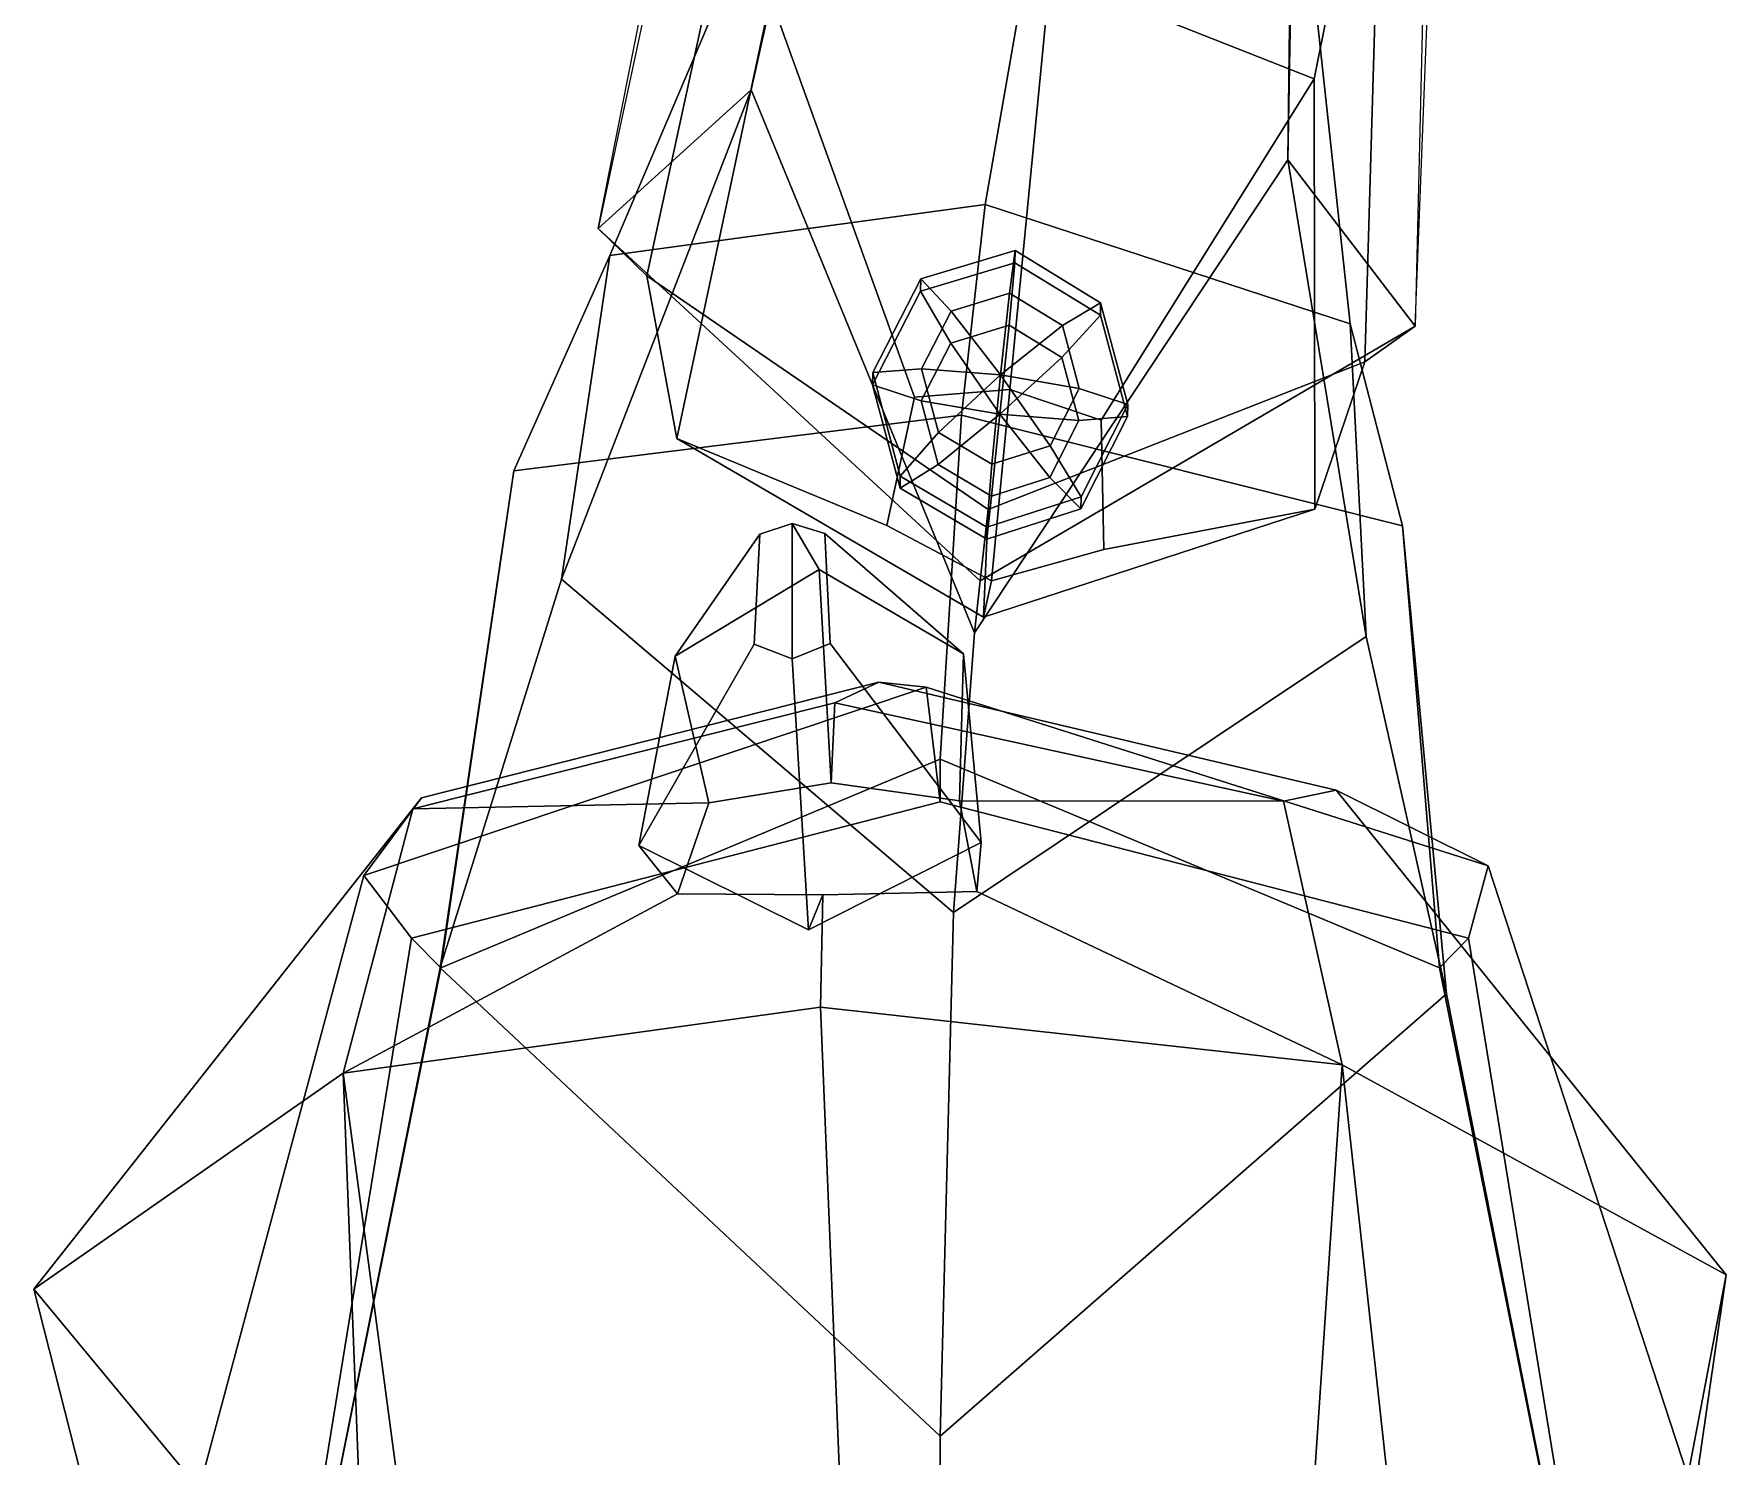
# Model space of a CAD drawing. Extents: x -82 to 99, y -151 to 336.
# Drawn here: x -75.2 to 65.2, y 94.5 to 212.6 of the extents above; entities that cross this region are included whole.
import ezdxf

# ---------------------------------------------------------------- set-up
doc = ezdxf.new("R2010")
doc.units = 0

msp = doc.modelspace()

# ---------------------------------------------------------------- linework, layer by layer
for points in [[(-15.003967, 258.761078, 252.450256), (-28.381666, 196.417877, 244.832245), (-24.325415, 192.477463, 267.582794), (-12.704188, 246.179321, 274.264252)], [(13.063376, 248.566147, 275.053345), (9.147549, 217.495956, 299.553894), (31.032566, 208.839798, 298.688843), (36.766895, 237.362045, 274.080688)], [(41.759987, 248.12178, 252.216537), (36.766895, 237.362045, 274.080688), (35.25808, 185.345795, 267.484711), (39.417427, 188.292084, 244.720337)], [(-21.834772, 178.976746, 298.303192), (-14.07906, 215.603653, 298.806244), (-12.704188, 246.179321, 274.264252), (-24.325415, 192.477463, 267.582794)], [(-27.407837, 194.164688, 183.184982), (-31.425276, 167.288925, 190.396484), (-15.675587, 207.932358, 227.271118), (-8.872823, 237.754257, 230.854599)], [(-27.407837, 194.164688, 183.184982), (-8.872823, 237.754257, 230.854599), (10.334631, 236.116058, 223.41011), (3.72957, 198.401321, 181.227844)], [(31.087786, 173.124237, 298.228973), (35.25808, 185.345795, 267.484711), (36.766895, 237.362045, 274.080688), (31.032566, 208.839798, 298.688843)], [(34.030106, 188.511566, 183.125549), (3.72957, 198.401321, 181.227844), (10.334631, 236.116058, 223.41011), (29.390791, 231.502029, 230.73584)], [(34.030106, 188.511566, 183.125549), (29.390791, 231.502029, 230.73584), (28.869665, 202.107452, 227.183395), (35.361904, 162.542358, 190.358063)], [(-22.852264, 224.426193, 248.181763), (-11.64704, 226.054688, 229.432632), (-15.675587, 207.932358, 227.271118), (-28.381666, 196.417877, 244.832245)], [(40.070942, 214.98967, 248.017929), (39.417427, 188.292084, 244.720337), (28.869665, 202.107452, 227.183395), (29.091558, 219.922028, 229.325729)], [(-2.134558, 182.415283, 337.303436), (5.775469, 183.04599, 337.625519), (9.147549, 217.495956, 299.553894), (-14.07906, 215.603653, 298.806244)], [(13.3612, 180.515762, 337.276703), (31.032566, 208.839798, 298.688843), (9.147549, 217.495956, 299.553894), (5.775469, 183.04599, 337.625519)], [(-4.408501, 171.747787, 336.130707), (-2.134558, 182.415283, 337.303436), (-14.07906, 215.603653, 298.806244), (-21.834772, 178.976746, 298.303192)], [(-31.425276, 167.288925, 190.396484), (1.121542, 139.641281, 202.256424), (2.850219, 162.836853, 230.165482), (-15.675587, 207.932358, 227.271118)], [(3.320029, 167.152191, 245.931335), (-28.381666, 196.417877, 244.832245), (-15.675587, 207.932358, 227.271118), (2.850219, 162.836853, 230.165482)], [(13.584244, 169.75499, 336.105377), (31.087786, 173.124237, 298.228973), (31.032566, 208.839798, 298.688843), (13.3612, 180.515762, 337.276703)], [(35.361904, 162.542358, 190.358063), (28.869665, 202.107452, 227.183395), (2.850219, 162.836853, 230.165482), (1.121542, 139.641281, 202.256424)], [(3.320029, 167.152191, 245.931335), (2.850219, 162.836853, 230.165482), (28.869665, 202.107452, 227.183395), (39.417427, 188.292084, 244.720337)], [(1.777307, 180.924881, 156.295746), (-35.364841, 176.291824, 158.199417), (-27.407837, 194.164688, 183.184982), (3.72957, 198.401321, 181.227844)], [(1.777307, 180.924881, 156.295746), (3.72957, 198.401321, 181.227844), (34.030106, 188.511566, 183.125549), (38.361702, 171.74263, 158.167465)], [(-28.381666, 196.417877, 244.832245), (3.320029, 167.152191, 245.931335), (4.002069, 173.094574, 265.614441), (-24.325415, 192.477463, 267.582794)], [(-41.489101, 135.042755, 161.745941), (-31.425276, 167.288925, 190.396484), (-27.407837, 194.164688, 183.184982), (-35.364841, 176.291824, 158.199417)], [(-1.616498, 191.213455, 346.032196), (6.213991, 193.56601, 346.433685), (6.228835, 194.585052, 339.464325), (-1.602442, 192.230408, 339.062836)], [(0.916183, 189.563828, 333.034424), (-1.602442, 192.230408, 339.062836), (6.228835, 194.585052, 339.464325), (5.755548, 191.038269, 333.282501)], [(10.146555, 188.364273, 333.016449), (5.755548, 191.038269, 333.282501), (6.228835, 194.585052, 339.464325), (13.314173, 190.240768, 339.032227)], [(13.300117, 189.223785, 346.001617), (13.314173, 190.240768, 339.032227), (6.228835, 194.585052, 339.464325), (6.213991, 193.56601, 346.433685)], [(4.002069, 173.094574, 265.614441), (3.604668, 164.152649, 297.179047), (-21.834772, 178.976746, 298.303192), (-24.325415, 192.477463, 267.582794)], [(0.881237, 186.906174, 351.280731), (5.719366, 188.377365, 351.528748), (6.213991, 193.56601, 346.433685), (-1.616498, 191.213455, 346.032196)], [(10.111609, 185.70665, 351.262787), (13.300117, 189.223785, 346.001617), (6.213991, 193.56601, 346.433685), (5.719366, 188.377365, 351.528748)], [(-5.59769, 183.434875, 345.032867), (-1.616498, 191.213455, 346.032196), (-1.602442, 192.230408, 339.062836), (-5.58545, 184.446945, 338.063354)], [(-1.565945, 182.113251, 350.664246), (0.881237, 186.906174, 351.280731), (-1.616498, 191.213455, 346.032196), (-5.59769, 183.434875, 345.032867)], [(-5.58545, 184.446945, 338.063354), (-1.602442, 192.230408, 339.062836), (0.916183, 189.563828, 333.034424), (-1.533901, 184.762924, 332.417633)], [(5.009407, 184.262131, 330.252258), (0.916183, 189.563828, 333.034424), (5.755548, 191.038269, 333.282501)], [(5.009407, 184.262131, 330.252258), (5.755548, 191.038269, 333.282501), (10.146555, 188.364273, 333.016449)], [(15.576895, 181.81424, 338.025696), (11.545148, 183.135788, 332.394348), (10.146555, 188.364273, 333.016449), (13.314173, 190.240768, 339.032227)], [(15.564656, 180.802094, 344.995209), (15.576895, 181.81424, 338.025696), (13.314173, 190.240768, 339.032227), (13.300117, 189.223785, 346.001617)], [(-1.533901, 184.762924, 332.417633), (0.916183, 189.563828, 333.034424), (5.009407, 184.262131, 330.252258)], [(4.969798, 180.986908, 352.806305), (5.719366, 188.377365, 351.528748), (0.881237, 186.906174, 351.280731)], [(39.417427, 188.292084, 244.720337), (35.25808, 185.345795, 267.484711), (4.002069, 173.094574, 265.614441), (3.320029, 167.152191, 245.931335)], [(4.969798, 180.986908, 352.806305), (10.111609, 185.70665, 351.262787), (5.719366, 188.377365, 351.528748)], [(11.545148, 183.135788, 332.394348), (5.009407, 184.262131, 330.252258), (10.146555, 188.364273, 333.016449)], [(11.513103, 180.486115, 350.64093), (15.564656, 180.802094, 344.995209), (13.300117, 189.223785, 346.001617), (10.111609, 185.70665, 351.262787)], [(38.361702, 171.74263, 158.167465), (34.030106, 188.511566, 183.125549), (35.361904, 162.542358, 190.358063), (42.013813, 132.882065, 161.739594)], [(4.969798, 180.986908, 352.806305), (0.881237, 186.906174, 351.280731), (-1.565945, 182.113251, 350.664246)], [(4.969798, 180.986908, 352.806305), (11.513103, 180.486115, 350.64093), (10.111609, 185.70665, 351.262787)], [(-3.321613, 174.859711, 344.027496), (-5.59769, 183.434875, 345.032867), (-5.58545, 184.446945, 338.063354), (-3.311068, 175.866852, 337.0578)], [(-3.311068, 175.866852, 337.0578), (-5.58545, 184.446945, 338.063354), (-1.533901, 184.762924, 332.417633), (-0.130813, 179.475861, 331.795959)], [(-0.130813, 179.475861, 331.795959), (-1.533901, 184.762924, 332.417633), (5.009407, 184.262131, 330.252258)], [(4.299705, 176.841431, 331.533203), (-0.130813, 179.475861, 331.795959), (5.009407, 184.262131, 330.252258)], [(4.002069, 173.094574, 265.614441), (35.25808, 185.345795, 267.484711), (31.087786, 173.124237, 298.228973), (3.604668, 164.152649, 297.179047)], [(4.299705, 176.841431, 331.533203), (5.009407, 184.262131, 330.252258), (9.134586, 178.374664, 331.780914)], [(9.134586, 178.374664, 331.780914), (5.009407, 184.262131, 330.252258), (11.545148, 183.135788, 332.394348)], [(-3.321613, 174.859711, 344.027496), (-0.160077, 176.834152, 350.042755), (-1.565945, 182.113251, 350.664246), (-5.59769, 183.434875, 345.032867)], [(4.27112, 167.163864, 336.032898), (5.775469, 183.04599, 337.625519), (-2.134558, 182.415283, 337.303436), (-4.408501, 171.747787, 336.130707)], [(4.27112, 167.163864, 336.032898), (13.584244, 169.75499, 336.105377), (13.3612, 180.515762, 337.276703), (5.775469, 183.04599, 337.625519)], [(11.697243, 174.134613, 337.034851), (9.134586, 178.374664, 331.780914), (11.545148, 183.135788, 332.394348), (15.576895, 181.81424, 338.025696)], [(-0.160077, 176.834152, 350.042755), (4.969798, 180.986908, 352.806305), (-1.565945, 182.113251, 350.664246)], [(11.686698, 173.127487, 344.004547), (11.697243, 174.134613, 337.034851), (15.576895, 181.81424, 338.025696), (15.564656, 180.802094, 344.995209)], [(-41.445946, 135.029648, 121.695625), (-35.364841, 176.291824, 158.199417), (1.777307, 180.924881, 156.295746), (0, 152.367416, 123.288216)], [(4.271556, 174.203094, 349.78006), (4.969798, 180.986908, 352.806305), (-0.160077, 176.834152, 350.042755)], [(41.445946, 135.029648, 121.695625), (0, 152.367416, 123.288216), (1.777307, 180.924881, 156.295746), (38.361702, 171.74263, 158.167465)], [(4.271556, 174.203094, 349.78006), (9.105322, 175.732941, 350.02774), (4.969798, 180.986908, 352.806305)], [(9.105322, 175.732941, 350.02774), (11.513103, 180.486115, 350.64093), (4.969798, 180.986908, 352.806305)], [(11.686698, 173.127487, 344.004547), (15.564656, 180.802094, 344.995209), (11.513103, 180.486115, 350.64093), (9.105322, 175.732941, 350.02774)], [(4.27112, 167.163864, 336.032898), (-4.408501, 171.747787, 336.130707), (-21.834772, 178.976746, 298.303192), (3.604668, 164.152649, 297.179047)], [(3.877605, 171.626343, 336.634277), (-3.311068, 175.866852, 337.0578), (-0.130813, 179.475861, 331.795959), (4.299705, 176.841431, 331.533203)], [(3.877605, 171.626343, 336.634277), (4.299705, 176.841431, 331.533203), (9.134586, 178.374664, 331.780914), (11.697243, 174.134613, 337.034851)], [(-54.283447, 70.952736, 140.073364), (-41.489101, 135.042755, 161.745941), (-35.364841, 176.291824, 158.199417), (-41.445946, 135.029648, 121.695625)], [(3.867726, 170.621262, 343.604004), (4.271556, 174.203094, 349.78006), (-0.160077, 176.834152, 350.042755), (-3.321613, 174.859711, 344.027496)], [(3.867726, 170.621262, 343.604004), (-3.321613, 174.859711, 344.027496), (-3.311068, 175.866852, 337.0578), (3.877605, 171.626343, 336.634277)], [(3.867726, 170.621262, 343.604004), (11.686698, 173.127487, 344.004547), (9.105322, 175.732941, 350.02774), (4.271556, 174.203094, 349.78006)], [(4.27112, 167.163864, 336.032898), (3.604668, 164.152649, 297.179047), (31.087786, 173.124237, 298.228973), (13.584244, 169.75499, 336.105377)], [(3.867726, 170.621262, 343.604004), (3.877605, 171.626343, 336.634277), (11.697243, 174.134613, 337.034851), (11.686698, 173.127487, 344.004547)], [(-14.972611, 171.03714, -74.456169), (-21.980959, 160.901245, -54.946789), (-10.023332, 168.110947, -54.421982), (-12.267264, 171.919861, -74.541191)], [(-12.270627, 160.695679, -77.535355), (-15.423727, 161.912369, -76.8395), (-14.972611, 171.03714, -74.456169), (-12.267264, 171.919861, -74.541191)], [(-12.270627, 160.695679, -77.535355), (-12.267264, 171.919861, -74.541191), (-9.559446, 171.083313, -75.056747), (-9.113791, 161.966187, -77.539581)], [(-9.559446, 171.083313, -75.056747), (-12.267264, 171.919861, -74.541191), (-10.023332, 168.110947, -54.421982), (1.939445, 161.10524, -57.600708)], [(54.283447, 70.952736, 140.073364), (41.445946, 135.029648, 121.695625), (38.361702, 171.74263, 158.167465), (42.013813, 132.882065, 161.739594)], [(-15.423727, 161.912369, -76.8395), (-24.998201, 145.190613, -66.138542), (-21.980959, 160.901245, -54.946789), (-14.972611, 171.03714, -74.456169)], [(-9.113791, 161.966187, -77.539581), (-9.559446, 171.083313, -75.056747), (1.939445, 161.10524, -57.600708), (3.406059, 145.432816, -69.289932)], [(-41.489101, 135.042755, 161.745941), (0, 96.158005, 179.61377), (1.121542, 139.641281, 202.256424), (-31.425276, 167.288925, 190.396484)], [(-21.980959, 160.901245, -54.946789), (-19.19322, 148.729614, -46.803791), (-9.050632, 150.3909, -49.941948), (-10.023332, 168.110947, -54.421982)], [(1.939445, 161.10524, -57.600708), (-10.023332, 168.110947, -54.421982), (-9.050632, 150.3909, -49.941948), (1.601758, 148.906967, -49.110947)], [(-12.270627, 160.695679, -77.535355), (-10.92823, 138.190048, -70.838081), (-24.998201, 145.190613, -66.138542), (-15.423727, 161.912369, -76.8395)], [(-12.270627, 160.695679, -77.535355), (-9.113791, 161.966187, -77.539581), (3.406059, 145.432816, -69.289932), (-10.92823, 138.190048, -70.838081)], [(42.013813, 132.882065, 161.739594), (35.361904, 162.542358, 190.358063), (1.121542, 139.641281, 202.256424), (0, 96.158005, 179.61377)], [(-24.998201, 145.190613, -66.138542), (-21.778532, 141.167191, -53.874557), (-19.19322, 148.729614, -46.803791), (-21.980959, 160.901245, -54.946789)], [(3.406059, 145.432816, -69.289932), (1.939445, 161.10524, -57.600708), (1.601758, 148.906967, -49.110947), (3.060328, 141.378998, -56.630375)], [(-1.161875, 158.326828, 26.417942), (-5.096, 158.764587, -10.50263), (-43.027149, 149.150299, -8.541195), (-47.817219, 142.702637, 27.575422)], [(-5.096, 158.764587, -10.50263), (-8.736386, 157.044327, -45.227516), (-43.750614, 148.243484, -32.966278), (-43.027149, 149.150299, -8.541195)], [(-5.096, 158.764587, -10.50263), (32.878242, 149.797623, -16.962736), (28.507351, 148.859711, -40.983147), (-8.736386, 157.044327, -45.227516)], [(-1.161875, 158.326828, 26.417942), (45.493469, 143.498413, 17.222801), (32.878242, 149.797623, -16.962736), (-5.096, 158.764587, -10.50263)], [(-47.817219, 142.702637, 27.575422), (-43.863049, 137.501205, 91.341301), (0, 148.811951, 91.107437), (-1.161875, 158.326828, 26.417942)], [(45.493469, 143.498413, 17.222801), (-1.161875, 158.326828, 26.417942), (0, 148.811951, 91.107437), (43.863049, 137.501205, 91.341301)], [(-19.19322, 148.729614, -46.803791), (-43.750614, 148.243484, -32.966278), (-8.736386, 157.044327, -45.227516), (-9.050632, 150.3909, -49.941948)], [(1.601758, 148.906967, -49.110947), (-9.050632, 150.3909, -49.941948), (-8.736386, 157.044327, -45.227516), (28.507351, 148.859711, -40.983147)], [(0, 148.811951, 91.107437), (-43.863049, 137.501205, 91.341301), (-41.445946, 135.029648, 121.695625), (0, 152.367416, 123.288216)], [(0, 148.811951, 91.107437), (0, 152.367416, 123.288216), (41.445946, 135.029648, 121.695625), (43.863049, 137.501205, 91.341301)], [(-75.208138, 108.364159, -14.827932), (-43.027149, 149.150299, -8.541195), (-43.750614, 148.243484, -32.966278), (-49.54491, 126.286064, -42.616032)], [(-47.817219, 142.702637, 27.575422), (-43.027149, 149.150299, -8.541195), (-75.208138, 108.364159, -14.827932), (-61.475769, 91.783028, 29.568993)], [(3.060328, 141.378998, -56.630375), (1.601758, 148.906967, -49.110947), (28.507351, 148.859711, -40.983147), (33.354847, 126.993042, -51.813583)], [(65.234634, 109.561867, -30.409756), (33.354847, 126.993042, -51.813583), (28.507351, 148.859711, -40.983147), (32.878242, 149.797623, -16.962736)], [(45.493469, 143.498413, 17.222801), (62.067268, 92.836624, 15.862158), (65.234634, 109.561867, -30.409756), (32.878242, 149.797623, -16.962736)], [(-21.778532, 141.167191, -53.874557), (-49.54491, 126.286064, -42.616032), (-43.750614, 148.243484, -32.966278), (-19.19322, 148.729614, -46.803791)], [(-10.92823, 138.190048, -70.838081), (-9.743915, 141.105774, -58.919289), (-21.778532, 141.167191, -53.874557), (-24.998201, 145.190613, -66.138542)], [(-10.92823, 138.190048, -70.838081), (3.406059, 145.432816, -69.289932), (3.060328, 141.378998, -56.630375), (-9.743915, 141.105774, -58.919289)], [(62.067268, 92.836624, 15.862158), (45.493469, 143.498413, 17.222801), (43.863049, 137.501205, 91.341301), (54.724529, 70.906418, 92.262184)], [(-61.475769, 91.783028, 29.568993), (-54.724529, 70.906418, 92.262184), (-43.863049, 137.501205, 91.341301), (-47.817219, 142.702637, 27.575422)], [(-21.778532, 141.167191, -53.874557), (-9.743915, 141.105774, -58.919289), (-9.919885, 131.768356, -63.040401), (-49.54491, 126.286064, -42.616032)], [(3.060328, 141.378998, -56.630375), (33.354847, 126.993042, -51.813583), (-9.919885, 131.768356, -63.040401), (-9.743915, 141.105774, -58.919289)], [(-54.724529, 70.906418, 92.262184), (-54.283447, 70.952736, 140.073364), (-41.445946, 135.029648, 121.695625), (-43.863049, 137.501205, 91.341301)], [(54.724529, 70.906418, 92.262184), (43.863049, 137.501205, 91.341301), (41.445946, 135.029648, 121.695625), (54.283447, 70.952736, 140.073364)], [(-54.283447, 70.952736, 140.073364), (0, 67.276886, 179.891632), (0, 96.158005, 179.61377), (-41.489101, 135.042755, 161.745941)], [(54.283447, 70.952736, 140.073364), (42.013813, 132.882065, 161.739594), (0, 96.158005, 179.61377), (0, 67.276886, 179.891632)], [(-7.453677, 71.257751, -55.794529), (-42.467903, 73.176254, -40.704025), (-49.54491, 126.286064, -42.616032), (-9.919885, 131.768356, -63.040401)], [(-7.453677, 71.257751, -55.794529), (-9.919885, 131.768356, -63.040401), (33.354847, 126.993042, -51.813583), (29.790062, 73.792473, -48.720886)], [(33.354847, 126.993042, -51.813583), (45.350704, 17.766907, -56.454163), (38.632717, 15.945119, -52.921974), (29.790062, 73.792473, -48.720886)], [(33.354847, 126.993042, -51.813583), (65.234634, 109.561867, -30.409756), (51.649239, 15.583548, -52.220928), (45.350704, 17.766907, -56.454163)], [(-49.54491, 126.286064, -42.616032), (-45.350704, 17.766907, -56.454163), (-51.649239, 15.583548, -52.220928), (-75.208138, 108.364159, -14.827932)], [(-49.54491, 126.286064, -42.616032), (-42.467903, 73.176254, -40.704025), (-38.632717, 15.945119, -52.921974), (-45.350704, 17.766907, -56.454163)], [(62.067268, 92.836624, 15.862158), (63.044827, 5.000484, 3.162549), (51.649239, 15.583548, -52.220928), (65.234634, 109.561867, -30.409756)], [(-61.475769, 91.783028, 29.568993), (-75.208138, 108.364159, -14.827932), (-51.649239, 15.583548, -52.220928), (-63.044827, 5.000484, 3.162549)]]:
    msp.add_3dface(points)

doc.saveas('drawing.dxf')
